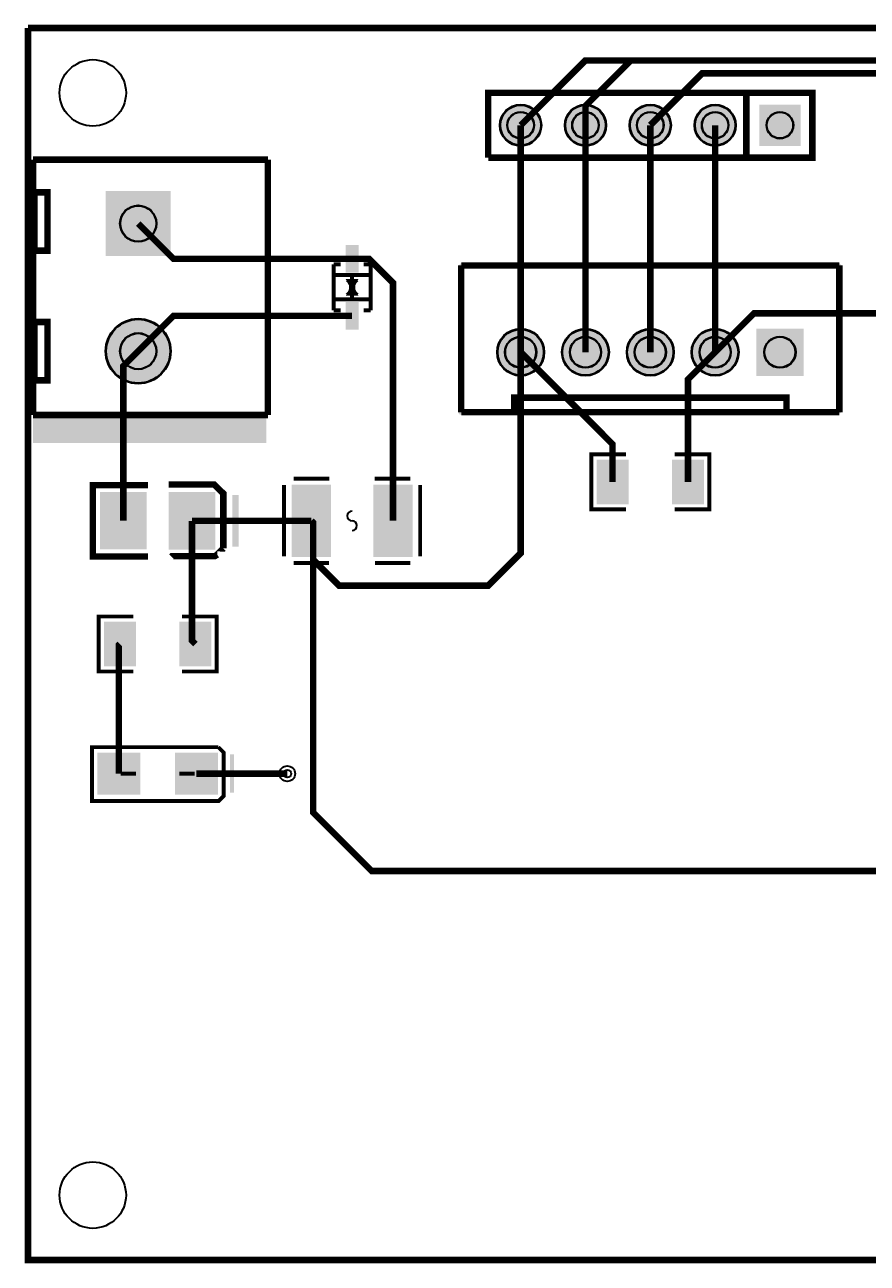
# Model space of a CAD drawing. Header units: millimetres. Extents: x -0.1 to 96.6, y -48.4 to 5.1.
# Drawn here: x -0.13 to 32.88, y -48.39 to 0.13 of the extents above; entities that cross this region are included whole.
import ezdxf

# ---------------------------------------------------------------- set-up
doc = ezdxf.new("R2010")
doc.units = ezdxf.units.MM
for name, color, linetype, true_color in [('BoardOutLine', 7, 'Continuous', 0xff00ff), ('BottomLayer', 7, 'Continuous', 0x0000ff), ('BottomSolderMaskLayer', 7, 'Continuous', 0xaa00ff), ('Document', 7, 'Continuous', 0xffffff), ('Hole', 7, 'Continuous', 0x222222), ('Multi-Layer', 7, 'Continuous', 0xc0c0c0), ('TopLayer', 7, 'Continuous', 0xff0000), ('TopPasteMaskLayer', 7, 'Continuous', 0x808080), ('TopSilkLayer', 7, 'Continuous', 0xffcc00), ('TopSolderMaskLayer', 7, 'Continuous', 0x800080)]:
    doc.layers.add(name, color=color, linetype=linetype, true_color=true_color)

msp = doc.modelspace()

# ---------------------------------------------------------------- hatches: boundary and pattern name
at = {"layer": 'BottomSolderMaskLayer'}
for points in [[(18.491236982473986, -3.810007620015199, 1), (20.116840233680485, -3.810007620015199, 1)], [(21.031242062484118, -3.810007620015199, 1), (22.656845313690617, -3.810007620015199, 1)], [(23.57124714249425, -3.810007620015199, 1), (25.19685039370075, -3.810007620015199, 1)], [(26.111252222504383, -3.810007620015199, 1), (27.736855473710882, -3.810007620015199, 1)], [(30.276808114906544, -4.622809245618441), (28.65120486370006, -4.622809245618441), (28.65120486370006, -2.9972059944119565), (30.276808114906544, -2.9972059944119565)], [(5.593421644907721, -6.384583975619535), (5.593421644907721, -8.93540999340064), (3.0425956271267296, -8.93540999340064), (3.0425956271267296, -6.384583975619535)], [(3.0426085852172378, -12.660147320294527, 1), (5.59340868681744, -12.660147320294527, 1)], [(18.378638557277135, -12.700025400050777, 1), (20.229438658877335, -12.700025400050777, 1)], [(20.918643637287268, -12.700025400050777, 1), (22.769443738887468, -12.700025400050777, 1)], [(23.4586487172974, -12.700025400050777, 1), (25.3094488188976, -12.700025400050777, 1)], [(25.998653797307533, -12.700025400050777, 1), (27.849453898907733, -12.700025400050777, 1)], [(30.389406745121732, -13.625399333952714), (28.53860664352169, -13.625399333952714), (28.53860664352169, -11.774599232352557), (30.389406745121732, -11.774599232352557)]]:
    msp.add_hatch(color=256, dxfattribs=at).paths.add_polyline_path(points)
at = {"layer": 'Document'}
for points in [[(29.718008636017203, -14.986004572009051), (31.75001270002531, -14.986004572009051), (31.75001270002531, -9.39799339598676), (17.01798323596654, -9.39799339598676), (17.01798323596654, -14.986004572009051), (19.049987299974646, -14.986004572009051), (19.049987299974646, -15.124028448056833), (19.02400304800608, -15.150012700025286), (16.924028448056788, -15.150012700025286), (16.874015748031525, -15.099999999999909), (16.874015748031525, -9.299999999999955), (16.974015748031434, -9.200000000000045), (31.77401574803139, -9.200000000000045), (31.874015748031525, -9.299999999999955), (31.874015748031525, -15.049987299974532), (31.82400304800626, -15.099999999999909), (29.724003048006125, -15.099999999999909)], [(12.954000508000945, -9.905994411988786), (12.445999491998919, -9.905994411988786), (12.700000000000045, -10.1599949199898)], [(12.445999491998919, -10.413995427990812), (12.954000508000945, -10.413995427990812), (12.700000000000045, -10.1599949199898)], [(4.056007112014186, -18.701727203454425), (4.056007112014186, -19.901727203454357), (4.236017272034587, -19.901727203454357), (4.236017272034587, -18.701727203454425)], [(3.786004572009233, -19.211734823469556), (3.786004572009233, -19.391719583439226), (4.506019812039767, -19.391719583439226), (4.506019812039767, -19.211734823469556)], [(6.4260350520701195, -19.211734823469556), (6.4260350520701195, -19.391719583439226), (5.706019812039585, -19.391719583439226), (5.706019812039585, -19.211734823469556)], [(3.8550165100330105, -28.71000762001529), (3.8550165100330105, -29.710007620015176), (4.005003810007565, -29.710007620015176), (4.005003810007565, -28.71000762001529)], [(3.629997459994911, -29.135001270002476), (3.629997459994911, -29.285013970027876), (4.22999745999482, -29.285013970027876), (4.22999745999482, -29.135001270002476)], [(6.530022860045847, -29.135001270002476), (6.530022860045847, -29.285013970027876), (5.93002286004571, -29.285013970027876), (5.93002286004571, -29.135001270002476)]]:
    msp.add_hatch(color=256, dxfattribs=at).paths.add_polyline_path(points)
at = {"layer": 'Multi-Layer'}
for points in [[(18.516637033274087, -3.810007620015199, 1), (20.091440182880383, -3.810007620015199, 1)], [(21.05664211328422, -3.810007620015199, 1), (22.631445262890516, -3.810007620015199, 1)], [(23.596647193294352, -3.810007620015199, 1), (25.17145034290065, -3.810007620015199, 1)], [(26.136652273304485, -3.810007620015199, 1), (27.71145542291078, -3.810007620015199, 1)], [(30.2514097028195, -4.597409194818283), (28.676606553213105, -4.597409194818283), (28.676606553213105, -3.0226060452121146), (30.2514097028195, -3.0226060452121146)], [(5.568021336042648, -6.409982219964377), (5.568021336042648, -8.910007620015222), (3.067995935991803, -8.910007620015222), (3.067995935991803, -6.409982219964377)], [(3.068008636017339, -12.660147320294527, 1), (5.568008636017339, -12.660147320294527, 1)], [(18.404038608077236, -12.700025400050777, 1), (20.204038608077234, -12.700025400050777, 1)], [(20.94404368808737, -12.700025400050777, 1), (22.744043688087366, -12.700025400050777, 1)], [(23.4840487680975, -12.700025400050777, 1), (25.2840487680975, -12.700025400050777, 1)], [(26.024053848107634, -12.700025400050777, 1), (27.82405384810763, -12.700025400050777, 1)], [(30.364008128016167, -13.600000000000023), (28.56400812801644, -13.600000000000023), (28.56400812801644, -11.799999999999955), (30.364008128016167, -11.799999999999955)]]:
    msp.add_hatch(color=256, dxfattribs=at).paths.add_polyline_path(points)
at = {"layer": 'TopLayer'}
for points in [[(12.454991109982302, -9.535001270002454), (12.945008890017789, -9.535001270002454), (12.945008890017789, -8.549987299974646), (12.454991109982302, -8.549987299974646)], [(12.454991109982302, -10.784988569977145), (12.945008890017789, -10.784988569977145), (12.945008890017789, -11.770002540005066), (12.454991109982302, -11.770002540005066)], [(23.508991617983384, -16.929514859029723), (23.508991617983384, -18.630505461010898), (22.301473202946454, -18.630505461010898), (22.301473202946454, -16.929514859029723)], [(25.259004318008692, -16.929514859029723), (25.259004318008692, -18.630505461010898), (26.466522733045394, -18.630505461010898), (26.466522733045394, -16.929514859029723)], [(11.842494284988561, -17.913487426974825), (11.842494284988561, -20.69448818897638), (10.357505715011484, -20.69448818897638), (10.357505715011484, -17.913487426974825)], [(13.55750571501153, -17.913487426974825), (13.55750571501153, -20.69448818897638), (15.042494284988607, -20.69448818897638), (15.042494284988607, -17.913487426974825)], [(4.6276860553721235, -20.401701803403625), (2.8426720853442475, -20.401701803403625), (2.8426720853442475, -18.20170180340358), (4.6276860553721235, -18.20170180340358)], [(7.317424434848817, -20.40640081280162), (5.532410464820941, -20.40640081280162), (5.532410464820941, -18.20640081280169), (7.317424434848817, -18.20640081280169)], [(4.205003810007611, -23.279502159004323), (4.205003810007611, -24.9804927609855), (2.9974853949709086, -24.9804927609855), (2.9974853949709086, -23.279502159004323)], [(5.9550165100329195, -23.279502159004323), (5.9550165100329195, -24.9804927609855), (7.162534925069849, -24.9804927609855), (7.162534925069849, -23.279502159004323)], [(4.380111760223372, -30.01000762001513), (2.745110490221009, -30.01000762001513), (2.745110490221009, -28.41000762001522), (4.380111760223372, -28.41000762001522)], [(7.414909829819635, -30.01000762001513), (5.779908559817159, -30.01000762001513), (5.779908559817159, -28.41000762001522), (7.414909829819635, -28.41000762001522)]]:
    msp.add_hatch(color=256, dxfattribs=at).paths.add_polyline_path(points)
at = {"layer": 'TopPasteMaskLayer'}
for points in [[(12.454991109982302, -9.535001270002454), (12.945008890017789, -9.535001270002454), (12.945008890017789, -8.549987299974646), (12.454991109982302, -8.549987299974646)], [(12.454991109982302, -10.784988569977145), (12.945008890017789, -10.784988569977145), (12.945008890017789, -11.770002540005066), (12.454991109982302, -11.770002540005066)], [(23.508991617983384, -17.029514859029746), (23.508991617983384, -17.390830581661135), (23.408991617983247, -17.490830581661044), (23.198425196850394, -17.490830581661044), (23.098425196850485, -17.590830581661066), (23.098425196850485, -17.969189738379555), (23.198425196850394, -18.06918973837935), (23.408991617983247, -18.06918973837935), (23.508991617983384, -18.169189738379373), (23.508991617983384, -18.530505461010875), (23.408991617983247, -18.630505461010898), (22.401473202946363, -18.630505461010898), (22.301473202946454, -18.530505461010875), (22.301473202946454, -17.029514859029746), (22.401473202946363, -16.929514859029723), (23.408991617983247, -16.929514859029723)], [(25.259004318008692, -17.029514859029746), (25.259004318008692, -17.390830581661135), (25.3590043180086, -17.490830581661044), (25.569570739141454, -17.490830581661044), (25.669570739141363, -17.590830581661066), (25.669570739141363, -17.969189738379555), (25.569570739141454, -18.06918973837935), (25.3590043180086, -18.06918973837935), (25.259004318008692, -18.169189738379373), (25.259004318008692, -18.530505461010875), (25.3590043180086, -18.630505461010898), (26.366522733045485, -18.630505461010898), (26.466522733045394, -18.530505461010875), (26.466522733045394, -17.029514859029746), (26.366522733045485, -16.929514859029723), (25.3590043180086, -16.929514859029723)], [(11.842494284988561, -18.013487426974848), (11.842494284988561, -18.731216662433326), (11.742494284988652, -18.83121666243335), (11.437592075184057, -18.83121666243335), (11.337592075184148, -18.93121666243337), (11.337592075184148, -19.676758953517833), (11.437592075184057, -19.776758953517856), (11.742494284988652, -19.776758953517856), (11.842494284988561, -19.87675895351788), (11.842494284988561, -20.594488188976356), (11.742494284988652, -20.69448818897638), (10.457505715011393, -20.69448818897638), (10.357505715011484, -20.594488188976356), (10.357505715011484, -18.013487426974848), (10.457505715011393, -17.913487426974825), (11.742494284988652, -17.913487426974825)], [(13.55750571501153, -18.013487426974848), (13.55750571501153, -18.731216662433326), (13.657505715011439, -18.83121666243335), (13.962407924815807, -18.83121666243335), (14.062407924815943, -18.93121666243337), (14.062407924815943, -19.676758953517833), (13.962407924815807, -19.776758953517856), (13.657505715011439, -19.776758953517856), (13.55750571501153, -19.87675895351788), (13.55750571501153, -20.594488188976356), (13.657505715011439, -20.69448818897638), (14.94249428498847, -20.69448818897638), (15.042494284988607, -20.594488188976356), (15.042494284988607, -18.013487426974848), (14.94249428498847, -17.913487426974825), (13.657505715011439, -17.913487426974825)], [(4.6276860553721235, -20.401701803403625), (2.8426720853442475, -20.401701803403625), (2.8426720853442475, -18.20170180340358), (4.6276860553721235, -18.20170180340358)], [(7.317424434848817, -20.40640081280162), (5.532410464820941, -20.40640081280162), (5.532410464820941, -18.20640081280169), (7.317424434848817, -18.20640081280169)], [(4.205003810007611, -23.379502159004232), (4.205003810007611, -23.740817881635735), (4.105003810007702, -23.840817881635758), (3.8944373888748487, -23.840817881635758), (3.7944373888749396, -23.94081788163578), (3.7944373888749396, -24.31917703835404), (3.8944373888748487, -24.419177038354064), (4.105003810007702, -24.419177038354064), (4.205003810007611, -24.519177038354087), (4.205003810007611, -24.880492760985476), (4.105003810007702, -24.9804927609855), (3.0974853949708177, -24.9804927609855), (2.9974853949709086, -24.880492760985476), (2.9974853949709086, -23.379502159004232), (3.0974853949708177, -23.279502159004323), (4.105003810007702, -23.279502159004323)], [(5.9550165100329195, -23.379502159004232), (5.9550165100329195, -23.740817881635735), (6.055016510033056, -23.840817881635758), (6.265582931165909, -23.840817881635758), (6.365582931165818, -23.94081788163578), (6.365582931165818, -24.31917703835404), (6.265582931165909, -24.419177038354064), (6.055016510033056, -24.419177038354064), (5.9550165100329195, -24.519177038354087), (5.9550165100329195, -24.880492760985476), (6.055016510033056, -24.9804927609855), (7.062534925069713, -24.9804927609855), (7.162534925069849, -24.880492760985476), (7.162534925069849, -23.379502159004232), (7.062534925069713, -23.279502159004323), (6.055016510033056, -23.279502159004323)], [(4.3800355600710645, -29.910033020065953), (4.3800355600710645, -29.539497078994145), (4.2800355600711555, -29.439497078994123), (3.9241300482601673, -29.439497078994123), (3.8241300482602583, -29.3394970789941), (3.8241300482602583, -29.080543561087097), (3.9241300482601673, -28.980543561087075), (4.2800355600711555, -28.980543561087075), (4.3800355600710645, -28.88051816103632), (4.3800355600710645, -28.510007620015244), (4.2800355600711555, -28.41000762001522), (2.8450342900684973, -28.41000762001522), (2.7450088900177434, -28.510007620015244), (2.7450088900177434, -29.910033020065953), (2.8450342900684973, -30.010033020065976), (4.2800355600711555, -30.010033020065976)], [(5.780010160020311, -28.510007620015244), (5.780010160020311, -28.88051816103632), (5.880010160020447, -28.980518161036343), (6.235915671831435, -28.980518161036343), (6.335915671831344, -29.080518161036252), (6.335915671831344, -29.3394970789941), (6.235915671831435, -29.439497078994123), (5.880010160020447, -29.439497078994123), (5.780010160020311, -29.539497078994145), (5.780010160020311, -29.91000762001522), (5.880010160020447, -30.01000762001513), (7.315011430022878, -30.01000762001513), (7.415011430022787, -29.91000762001522), (7.415011430022787, -28.510007620015244), (7.315011430022878, -28.41000762001522), (5.880010160020447, -28.41000762001522)]]:
    msp.add_hatch(color=256, dxfattribs=at).paths.add_polyline_path(points)
at = {"layer": 'TopSilkLayer'}
for points in [[(0.18999237998480112, -15.233934467868949), (9.334010668021392, -15.233934467868949), (9.334010668021392, -16.249936499873), (0.18999237998480112, -16.249936499873), (0.18999237998480112, -15.233934467868949)], [(8.255016510033101, -20.320015240030443), (8.001016002031974, -20.320015240030443), (8.001016002031974, -18.288011176022223), (8.255016510033101, -18.288011176022223)], [(7.913817627635353, -28.448818897637807), (7.913817627635353, -29.95123190246386), (8.066217932435848, -29.95123190246386), (8.066217932435848, -28.448818897637807)]]:
    msp.add_hatch(color=256, dxfattribs=at).paths.add_polyline_path(points)
at = {"layer": 'TopSolderMaskLayer'}
for points in [[(18.491236982473986, -3.810007620015199, 1), (20.116840233680485, -3.810007620015199, 1)], [(21.031242062484118, -3.810007620015199, 1), (22.656845313690617, -3.810007620015199, 1)], [(23.57124714249425, -3.810007620015199, 1), (25.19685039370075, -3.810007620015199, 1)], [(26.111252222504383, -3.810007620015199, 1), (27.736855473710882, -3.810007620015199, 1)], [(30.276808114906544, -4.622809245618441), (28.65120486370006, -4.622809245618441), (28.65120486370006, -2.9972059944119565), (30.276808114906544, -2.9972059944119565)], [(5.593421644907721, -6.384583975619535), (5.593421644907721, -8.93540999340064), (3.0425956271267296, -8.93540999340064), (3.0425956271267296, -6.384583975619535)], [(12.442353962479956, -9.586069974078669), (12.957643417607642, -9.586069974078669), (12.957643417607642, -8.498934396044092), (12.442353962479956, -8.498934396044092)], [(12.442353962479956, -10.733914599185823), (12.957643417607642, -10.733914599185823), (12.957643417607642, -11.821050177220286), (12.442353962479956, -11.821050177220286)], [(3.0426085852172378, -12.660147320294527, 1), (5.59340868681744, -12.660147320294527, 1)], [(18.378638557277135, -12.700025400050777, 1), (20.229438658877335, -12.700025400050777, 1)], [(20.918643637287268, -12.700025400050777, 1), (22.769443738887468, -12.700025400050777, 1)], [(23.4586487172974, -12.700025400050777, 1), (25.3094488188976, -12.700025400050777, 1)], [(25.998653797307533, -12.700025400050777, 1), (27.849453898907733, -12.700025400050777, 1)], [(30.389406745121732, -13.625399333952714), (28.53860664352169, -13.625399333952714), (28.53860664352169, -11.774599232352557), (30.389406745121732, -11.774599232352557)], [(23.534390600207416, -16.904114428948787), (23.534390600207416, -18.65590437396895), (22.276072083570398, -18.65590437396895), (22.276072083570398, -16.904114428948787)], [(25.233601061480613, -16.904114428948787), (25.233601061480613, -18.65590437396895), (26.49191957811763, -18.65590437396895), (26.49191957811763, -16.904114428948787)], [(11.867891294646824, -17.888086448217337), (11.867891294646824, -20.71988731181898), (10.332103491967246, -20.71988731181898), (10.332103491967246, -17.888086448217337)], [(13.532106967557866, -17.888086448217337), (13.532106967557866, -20.71988731181898), (15.067894770237444, -20.71988731181898), (15.067894770237444, -17.888086448217337)], [(4.653088997634541, -20.427100681180832), (2.817274926006462, -20.427100681180832), (2.817274926006462, -18.176300579580584), (4.653088997634541, -18.176300579580584)], [(7.342823762783382, -20.431802623136036), (5.507009691155417, -20.431802623136036), (5.507009691155417, -18.181002521535788), (7.342823762783382, -18.181002521535788)], [(4.230404929383667, -23.25410097036206), (4.230404929383667, -25.005890915381883), (2.9720864127466484, -25.005890915381883), (2.9720864127466484, -23.25410097036206)], [(5.929615390656863, -23.25410097036206), (5.929615390656863, -25.005890915381883), (7.187933907293882, -25.005890915381883), (7.187933907293882, -23.25410097036206)], [(4.4055118110236435, -30.035406057908858), (2.719710439420851, -30.035406057908858), (2.719710439420851, -28.384605956308633), (4.4055118110236435, -28.384605956308633)], [(7.4403098806196795, -30.035406057908858), (5.754508509017114, -30.035406057908858), (5.754508509017114, -28.384605956308633), (7.4403098806196795, -28.384605956308633)]]:
    msp.add_hatch(color=256, dxfattribs=at).paths.add_polyline_path(points)

# ---------------------------------------------------------------- linework, layer by layer
at = {"layer": 'BoardOutLine', "const_width": 0.25400050800101603}
msp.add_lwpolyline([(0, 0), (0.25400050800101326, 0), (0.28194056388122135, 0), (96.52019304038618, 0), (96.52019304038618, -48.260096520192974), (0, -48.260096520192974), (0, -0.16002032004064404), (-2.5400050844837097e-05, -2.5400050844837097e-05)], dxfattribs=at)
at = {"layer": 'BottomLayer', "const_width": 0.25400050800101603}
for points in [[(53.340005080010314, -3.8087376174752308), (50.80127000254015, -1.2700025400050663), (23.621996443992884, -1.2700025400050663), (21.843992887985678, -3.048006096012159), (21.843992887985678, -3.810007620015199)], [(50.800101600203334, -3.810007620015199), (48.768097536195, -1.7780035560070928), (26.416052832105606, -1.7780035560070928), (24.3840487680975, -3.810007620015199)], [(85.09017018034046, -31.242062484124972), (81.28016256032515, -35.05207010414017), (75.43815087630173, -35.05207010414017), (51.56210312420626, -11.176022352044697), (28.448056896113712, -11.176022352044697), (26.924053848107633, -12.700025400050777)]]:
    msp.add_lwpolyline(points, dxfattribs=at)
at = {"layer": 'BottomSolderMaskLayer'}
for centre, radius in [((19.304038608077235, -3.810007620015199), 0.8128016256032513), ((19.303987807975545, -3.810007620015199), 0.526459478725409), ((21.844043688087368, -3.810007620015199), 0.8128016256032513), ((21.843992887985678, -3.810007620015199), 0.526459478725409), ((24.3840487680975, -3.810007620015199), 0.8128016256032513), ((24.38399796799581, -3.810007620015199), 0.526459478725409), ((26.924053848107633, -3.810007620015199), 0.8128016256032513), ((26.924003048005943, -3.810007620015199), 0.526459478725409), ((29.464008128016076, -3.810007620015199), 0.526459478725409), ((4.318008636017339, -7.659994919989799), 0.7142240284480569), ((4.318008636017339, -12.660147320294527), 1.2754000508001015), ((4.318008636017339, -12.6599949199898), 0.7142240284480569), ((19.304038608077235, -12.700025400050777), 0.9254000508001016), ((19.303987807975545, -12.699999999999932), 0.6169333672000678), ((21.844043688087368, -12.700025400050777), 0.9254000508001016), ((21.843992887985678, -12.699999999999932), 0.6169333672000678), ((24.3840487680975, -12.700025400050777), 0.9254000508001016), ((24.38399796799581, -12.699999999999932), 0.6169333672000678), ((26.924053848107633, -12.700025400050777), 0.9254000508001016), ((26.924003048005943, -12.699999999999932), 0.6169333672000678), ((29.464008128016076, -12.699999999999932), 0.6169333672000678)]:
    msp.add_circle(centre, radius, dxfattribs=at)
at = {"layer": 'Hole'}
msp.add_circle((10.160020320040758, -29.210058420116866), 0.15240030480060962, dxfattribs=at)
at = {"layer": 'Multi-Layer'}
for centre, radius in [((2.5400050800101326, -2.5400050800101326), 1.3000000000000003), ((19.304038608077235, -3.810007620015199), 0.7874015748031498), ((19.303987807975545, -3.810007620015199), 0.51000762001524), ((21.844043688087368, -3.810007620015199), 0.7874015748031498), ((21.843992887985678, -3.810007620015199), 0.51000762001524), ((24.3840487680975, -3.810007620015199), 0.7874015748031498), ((24.38399796799581, -3.810007620015199), 0.51000762001524), ((26.924053848107633, -3.810007620015199), 0.7874015748031498), ((26.924003048005943, -3.810007620015199), 0.51000762001524), ((29.464008128016076, -3.810007620015199), 0.51000762001524), ((4.318008636017339, -7.659994919989799), 0.7000000000000001), ((4.318008636017339, -12.660147320294527), 1.25), ((4.318008636017339, -12.6599949199898), 0.7000000000000001), ((19.304038608077235, -12.700025400050777), 0.9000000000000001), ((19.303987807975545, -12.699999999999932), 0.6000000000000001), ((21.844043688087368, -12.700025400050777), 0.9000000000000001), ((21.843992887985678, -12.699999999999932), 0.6000000000000001), ((24.3840487680975, -12.700025400050777), 0.9000000000000001), ((24.38399796799581, -12.699999999999932), 0.6000000000000001), ((26.924053848107633, -12.700025400050777), 0.9000000000000001), ((26.924003048005943, -12.699999999999932), 0.6000000000000001), ((29.464008128016076, -12.699999999999932), 0.6000000000000001), ((10.160020320040758, -29.210058420116866), 0.30480060960121924), ((2.5400050800101326, -45.72009144018284), 1.3000000000000003)]:
    msp.add_circle(centre, radius, dxfattribs=at)
at = {"layer": 'TopLayer', "const_width": 0.25400050800101603}
for points in [[(48.25999491998982, -3.8087376174752308), (45.72125984251966, -1.2700025400050663), (21.843992887985678, -1.2700025400050663), (19.303987807975545, -3.810007620015199)], [(19.30401320802639, -12.699999999999932), (19.30401320802639, -3.8100330200660437)], [(21.844018288036523, -12.699999999999932), (21.844018288036523, -3.8100330200660437)], [(24.384023368046655, -12.699999999999932), (24.384023368046655, -3.8100330200660437)], [(26.924028448056788, -12.699999999999932), (26.924028448056788, -3.8100330200660437)], [(4.318008636017339, -7.660096520192951), (5.700457200914343, -9.042545085090183), (12.700000000000045, -9.042545085090183)], [(12.700000000000045, -9.042545085090183), (13.360553721107408, -9.042545085090183), (14.299949199898265, -9.98194056388104), (14.299949199898265, -19.303987807975545)], [(4.318008636017339, -12.660096520192951), (5.700609601219185, -11.277495554991106), (12.700000000000045, -11.277495554991106)], [(3.73507747015492, -19.301701803403603), (3.73507747015492, -13.24302768605537), (4.318008636017339, -12.660096520192951)], [(19.30401320802639, -12.699999999999932), (19.303987807975545, -20.573990347980725), (18.033985267970593, -21.84399288798579), (12.191998983998019, -21.84399288798579), (11.175996951993966, -20.82799085598174), (11.175996951993966, -20.77927355854706)], [(22.905181610363343, -17.780010160020197), (22.905181610363343, -16.30116840233677), (19.30401320802639, -12.699999999999932)], [(25.86276352552727, -17.780010160020197), (25.86276352552727, -13.76126492252979), (26.924028448056788, -12.699999999999932)], [(11.09982219964445, -19.304038608077235), (6.423672847345642, -19.306578613157285)], [(6.558775717551498, -24.12999745999491), (6.424942849885838, -23.99616459232925), (6.424942849885838, -19.3062738125476)], [(11.100050800101599, -19.303987807975545), (11.175996951993966, -19.379933959867913), (11.175996951993966, -30.73401066802137), (13.461976123952354, -33.019989839979644), (36.62120904241806, -33.019989839979644)], [(3.60119380238757, -24.12999745999491), (3.5625095250190952, -24.168681737363386), (3.5625095250190952, -29.20998221996433)], [(6.597307594615131, -29.20998221996433), (10.159969519939068, -29.20998221996433)]]:
    msp.add_lwpolyline(points, dxfattribs=at)
at = {"layer": 'TopSilkLayer'}
for points, const_width in [([(28.8290068580136, -5.080010160020265), (30.734010668021256, -5.080010160020265), (30.734010668021256, -2.5400050800101326), (18.033985267970593, -2.5400050800101326), (18.033985267970593, -5.080010160020265)], 0.25400050800101603), ([(28.14556769113551, -5.080010160020265), (28.14556769113551, -2.5400050800101326)], 0.25400050800101603), ([(0.19799339598682764, -5.159994919989799), (0.19799339598682764, -15.159994919989913)], 0.25400050800101603), ([(9.398018796037604, -5.159994919989799), (0.19799339598682764, -5.159994919989799)], 0.25400050800101603), ([(9.398018796037604, -5.159994919989799), (9.398018796037604, -15.159994919989913)], 0.25400050800101603), ([(18.033985267970593, -5.080010160020265), (28.8290068580136, -5.080010160020265)], 0.25400050800101603), ([(11.973787147574285, -9.258801117602161), (11.973787147574285, -11.061188722377437)], 0.15240030480060962), ([(11.973787147574285, -9.258801117602161), (12.251790703581491, -9.258801117602161)], 0.15240030480060962), ([(13.426212852425806, -9.258801117602161), (13.1482092964186, -9.258801117602161)], 0.15240030480060962), ([(13.426212852425806, -9.258801117602161), (13.426212852425806, -11.061188722377437)], 0.15240030480060962), ([(16.974015748031434, -9.299999999999955), (16.974015748031434, -15.050012700025377)], 0.25400050800101603), ([(31.794005588011032, -9.3000254000508), (16.974015748031434, -9.3000254000508)], 0.25400050800101603), ([(31.793980187960187, -15.050012700025377), (31.794005588011032, -9.3000254000508)], 0.25400050800101603), ([(13.426212852425806, -9.676733553467102), (11.973787147574285, -9.676733553467102)], 0.15240030480060962), ([(12.700000000000045, -10.626873253746567), (12.69745999492011, -9.676733553467102)], 0.154000508001016), ([(12.700000000000045, -10.286995173990249), (12.700000000000045, -10.156946913893876), (12.572999745999368, -9.905994411988786), (12.827000254000495, -9.905994411988786), (12.827000254000495, -9.905994411988786), (12.703048006095969, -10.157759715519433)], 0.154000508001016), ([(12.700000000000045, -10.032994665989236), (12.700000000000045, -10.163042926085836), (12.827000254000495, -10.413995427990812), (12.572999745999368, -10.413995427990812), (12.572999745999368, -10.413995427990812), (12.696951993904122, -10.162230124460166)], 0.154000508001016), ([(12.572999745999368, -10.1599949199898), (12.827000254000495, -10.1599949199898)], 0.154000508001016), ([(13.426212852425806, -10.626873253746567), (11.973787147574285, -10.626873253746567)], 0.15240030480060962), ([(11.973787147574285, -11.061188722377437), (12.251790703581491, -11.061188722377437)], 0.15240030480060962), ([(13.426212852425806, -11.061188722377437), (13.1482092964186, -11.061188722377437)], 0.15240030480060962), ([(19.049987299974646, -14.986004572009051), (19.049987299974646, -14.478003556007025), (29.718008636017203, -14.478003556007025), (29.718008636017203, -14.986004572009051), (29.718008636017203, -14.986004572009051)], 0.25400050800101603), ([(9.398018796037604, -15.159994919989913), (0.19799339598682764, -15.159994919989913)], 0.25400050800101603), ([(16.974015748031434, -15.050012700025377), (31.794005588011032, -15.050012700025377)], 0.25400050800101603), ([(23.432791465583023, -16.700914401828754), (22.07287274574537, -16.700914401828754), (22.07287274574537, -18.859105918211867), (23.432791465583023, -18.859105918211867)], 0.15240030480060962), ([(25.335204470409053, -16.700914401828754), (26.69512319024625, -16.700914401828754), (26.69512319024625, -18.859105918211867), (25.335204470409053, -18.859105918211867)], 0.15240030480060962), ([(4.6996443992889, -20.70124460248917), (2.5406400812802303, -20.70124460248917), (2.5406400812802303, -17.90723901447791), (4.6996443992889, -17.90723901447791)], 0.25400050800101603), ([(7.4124968249936956, -17.99753619507237), (7.2961391922783605, -17.88117856235715), (5.518135636271381, -17.88117856235715)], 0.25400050800101603), ([(7.651130302260526, -20.388823977647917), (7.651130302260526, -18.234899669799347), (7.4124968249936956, -17.99753619507237)], 0.25400050800101603), ([(10.032994665989236, -20.700990601981175), (10.032994665989236, -17.90698501397003)], 0.15199390398780802), ([(11.810998221996442, -17.652984505969016), (10.413995427990812, -17.652984505969016)], 0.15240030480060962), ([(13.589001778003421, -17.652984505969016), (14.986004572009051, -17.652984505969016)], 0.15240030480060962), ([(15.367005334010628, -20.700990601981175), (15.367005334010628, -17.90698501397003)], 0.15199390398780802), ([(7.651130302260526, -20.388823977647917), (7.412369824739699, -20.627584455168858), (7.415570231140464, -20.62776225552443), (7.415570231140464, -20.62776225552443)], 0.25400050800101603), ([(7.415570231140464, -20.62776225552443), (7.315900431800856, -20.69113538227066), (5.63147066294141, -20.69113538227066), (5.618110236220446, -20.704495808991624)], 0.25400050800101603), ([(10.413995427990812, -20.95499110998219), (11.797383794767711, -20.95499110998219)], 0.15240030480060962), ([(14.986004572009051, -20.95499110998219), (13.60261620523238, -20.95499110998219)], 0.15240030480060962), ([(4.12880365760725, -23.050901701803355), (2.76888493776994, -23.050901701803355), (2.76888493776994, -25.209093218186354), (4.12880365760725, -25.209093218186354)], 0.15240030480060962), ([(6.03121666243328, -23.050901701803355), (7.391135382270704, -23.050901701803355), (7.391135382270704, -25.209093218186354), (6.03121666243328, -25.209093218186354)], 0.15240030480060962), ([(7.670002540005044, -29.999974599949155), (7.670002540005044, -30.08003556007111), (7.470002540004998, -30.28001016002031), (2.509982219964513, -30.28001016002031), (2.509982219964513, -28.170002540005044), (7.460020320040712, -28.170002540005044)], 0.15001270002540007), ([(7.670002540005044, -29.999974599949155), (7.670002540005044, -28.37998475996949), (7.460020320040712, -28.170002540005044)], 0.15001270002540007)]:
    msp.add_lwpolyline(points, dxfattribs=dict(at, const_width=const_width))
at = {"layer": 'TopSilkLayer', "const_width": 0.25400050800101603}
for points in [[(0.7620015240030398, -6.4369824739649175), (0.7620015240030398, -8.722987045974037), (0.25400050800101326, -8.722987045974037), (0.25400050800101326, -6.4369824739649175), (0.7620015240030398, -6.4369824739649175)], [(0.7620015240030398, -11.516992633985183), (0.7620015240030398, -13.802997205994416), (0.25400050800101326, -13.802997205994416), (0.25400050800101326, -11.516992633985183), (0.7620015240030398, -11.516992633985183)]]:
    msp.add_lwpolyline(points, close=True, dxfattribs=at)
at = {"layer": 'TopSilkLayer'}
for centre, start, end in [((12.700000000000045, -19.11348742697487), 90, 270), ((12.700000000000045, -19.494488188976334), 270, 90)]:
    msp.add_arc(centre, 0.19050038100076203, start, end, dxfattribs=at)
at = {"layer": 'TopSolderMaskLayer'}
for centre, radius in [((19.304038608077235, -3.810007620015199), 0.8128016256032513), ((19.303987807975545, -3.810007620015199), 0.526459478725409), ((21.844043688087368, -3.810007620015199), 0.8128016256032513), ((21.843992887985678, -3.810007620015199), 0.526459478725409), ((24.3840487680975, -3.810007620015199), 0.8128016256032513), ((24.38399796799581, -3.810007620015199), 0.526459478725409), ((26.924053848107633, -3.810007620015199), 0.8128016256032513), ((26.924003048005943, -3.810007620015199), 0.526459478725409), ((29.464008128016076, -3.810007620015199), 0.526459478725409), ((4.318008636017339, -7.659994919989799), 0.7142240284480569), ((4.318008636017339, -12.660147320294527), 1.2754000508001015), ((4.318008636017339, -12.6599949199898), 0.7142240284480569), ((19.304038608077235, -12.700025400050777), 0.9254000508001016), ((19.303987807975545, -12.699999999999932), 0.6169333672000678), ((21.844043688087368, -12.700025400050777), 0.9254000508001016), ((21.843992887985678, -12.699999999999932), 0.6169333672000678), ((24.3840487680975, -12.700025400050777), 0.9254000508001016), ((24.38399796799581, -12.699999999999932), 0.6169333672000678), ((26.924053848107633, -12.700025400050777), 0.9254000508001016), ((26.924003048005943, -12.699999999999932), 0.6169333672000678), ((29.464008128016076, -12.699999999999932), 0.6169333672000678)]:
    msp.add_circle(centre, radius, dxfattribs=at)

doc.saveas('drawing.dxf')
